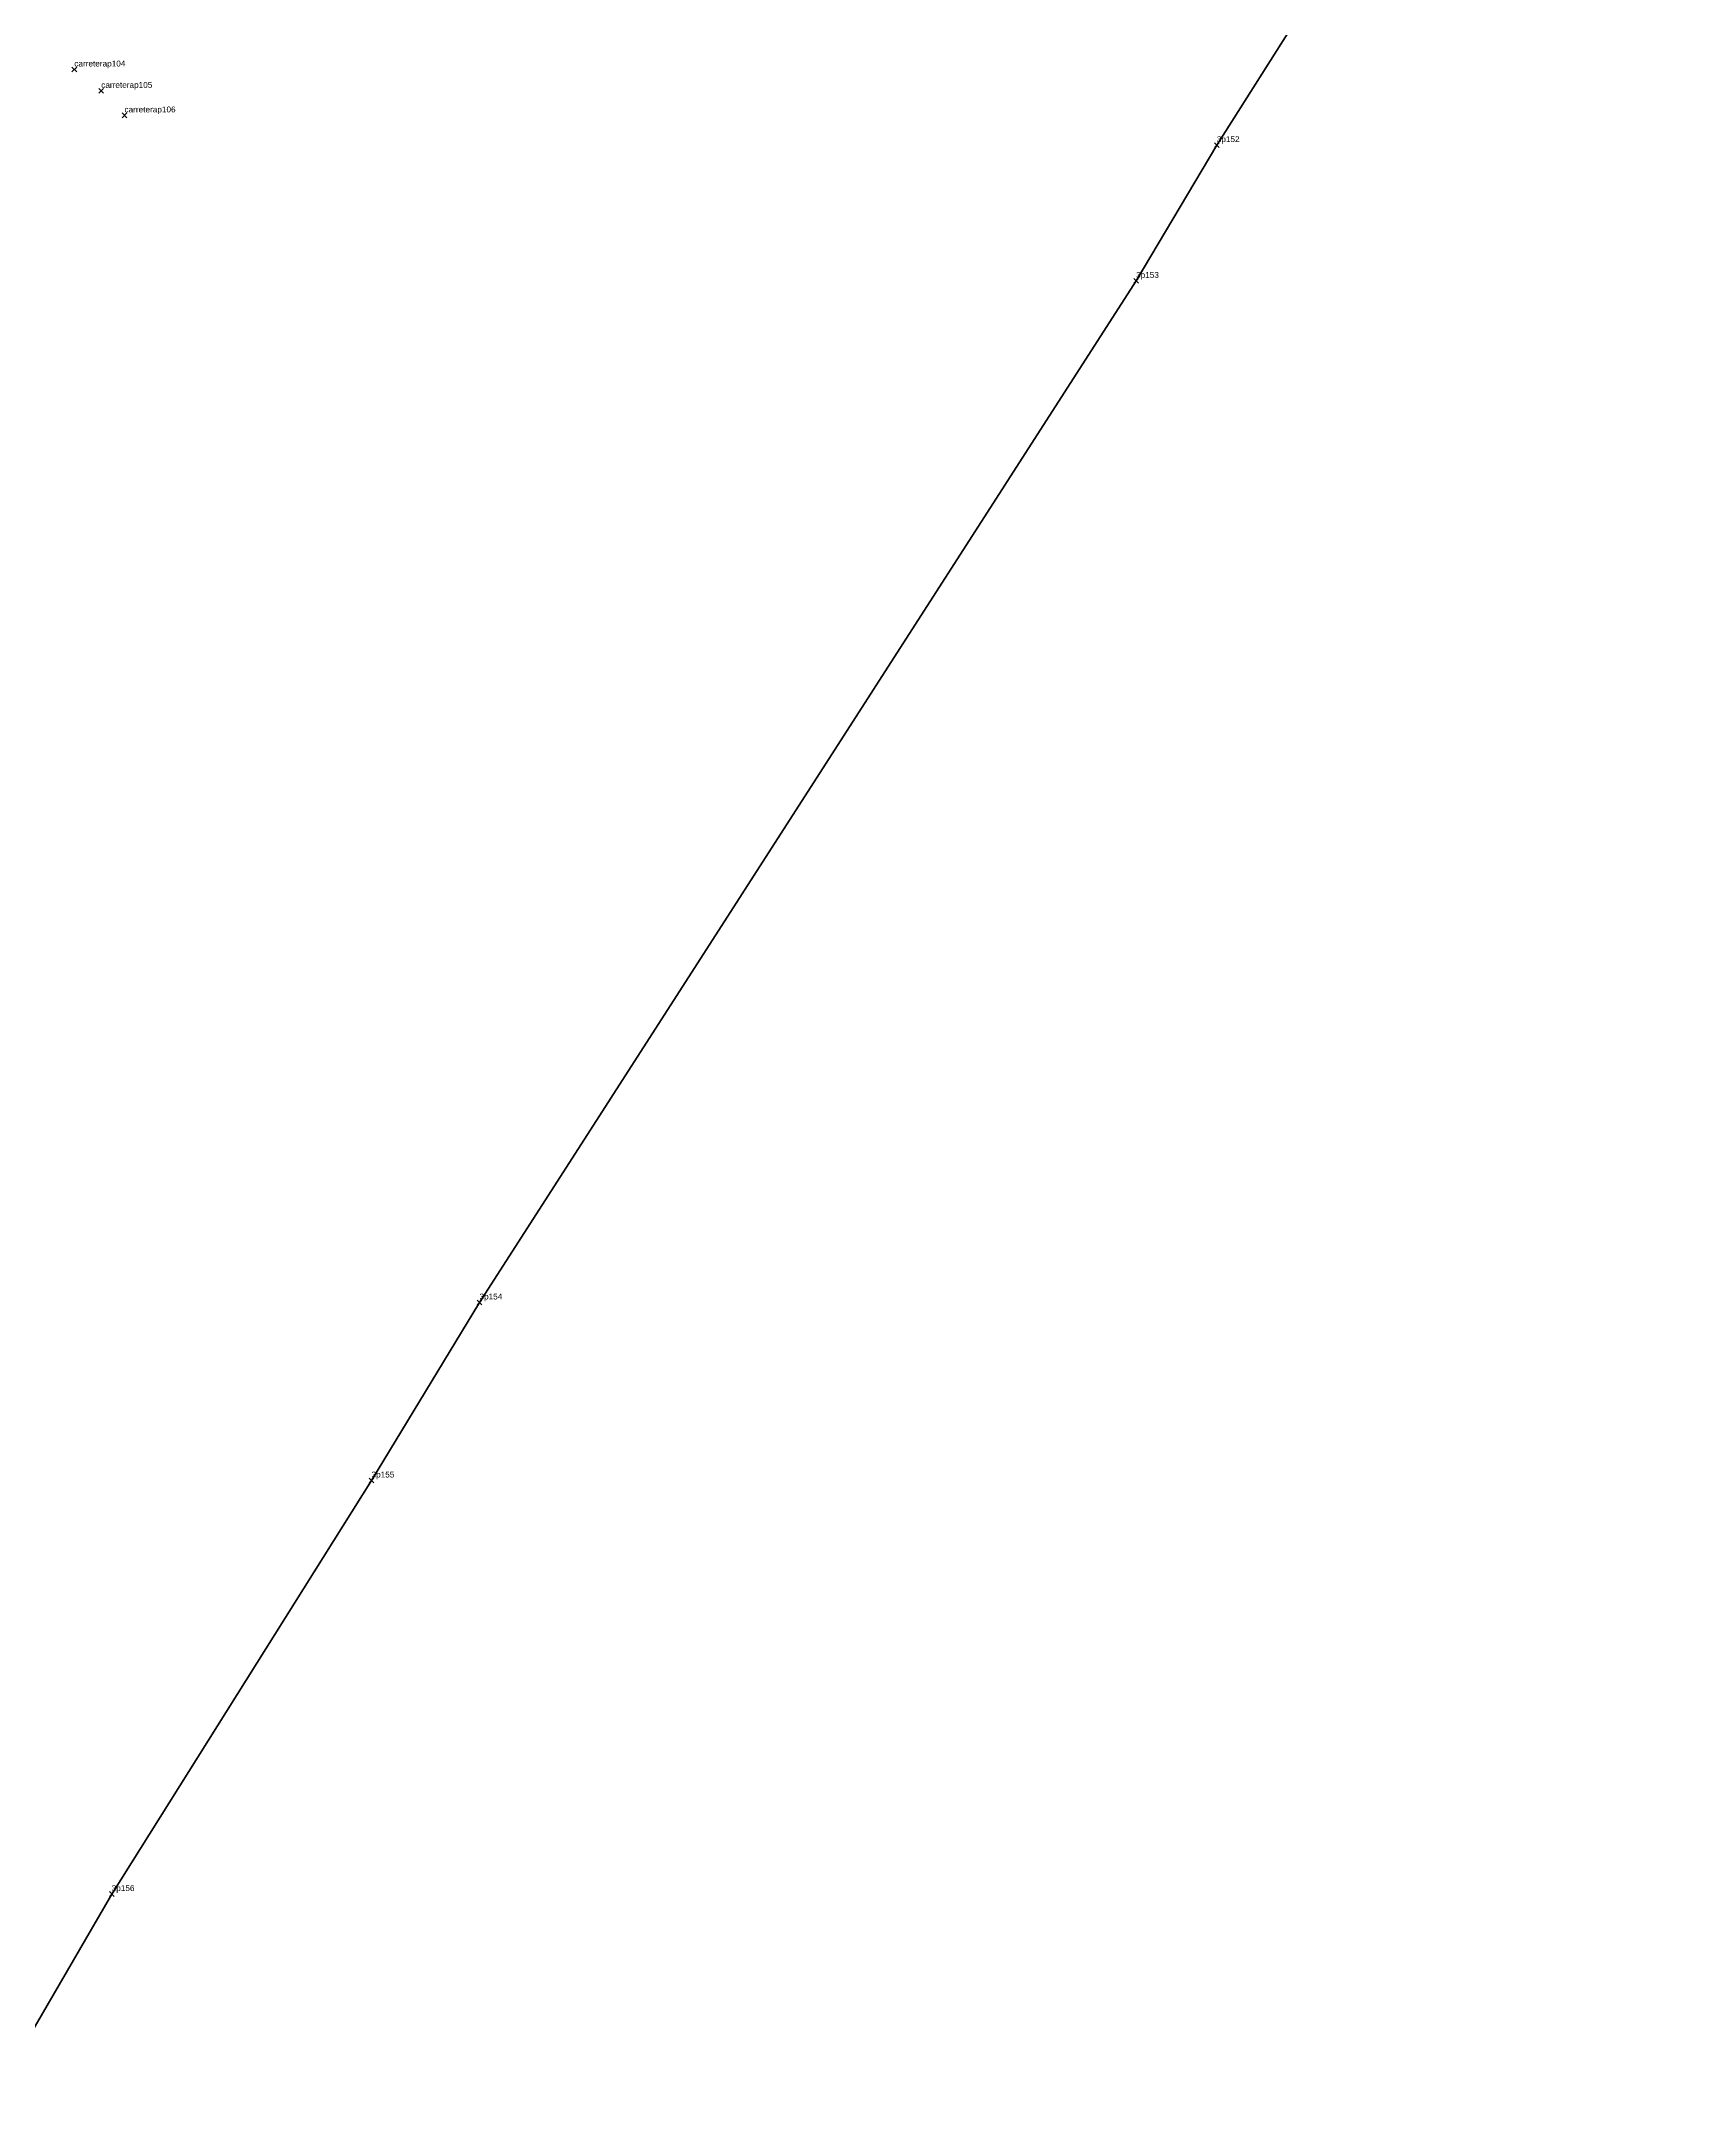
# Model space of a CAD drawing. Header units: millimetres. Extents: x 621039 to 621944, y 1339693 to 1340504.
# Drawn here: x 621560.4 to 621701, y 1339870 to 1340045.9 of the extents above; entities that cross this region are included whole.
import ezdxf

# ---------------------------------------------------------------- set-up
doc = ezdxf.new("R2010")
doc.units = ezdxf.units.MM
doc.header["$PDMODE"] = 3
doc.header["$PDSIZE"] = 0.2
for name, color, linetype, lineweight in [('Line', 250, 'CONTINUOUS', 100), ('Point', 5, 'CONTINUOUS', 100), ('Point_Name', 1, 'CONTINUOUS', 100)]:
    doc.layers.add(name, color=color, linetype=linetype, lineweight=lineweight)
doc.styles.get("Standard").update_dxf_attribs({"font": 'arial.ttf', "width": 0.65})

msp = doc.modelspace()

# ---------------------------------------------------------------- linework, layer by layer
at = {"layer": 'Line'}
msp.add_lwpolyline([(621701.03, 1340101.2), (621660.43, 1340037.08), (621653.56, 1340025.52), (621597.67, 1339938.52), (621588.48, 1339923.36), (621566.36, 1339888.14), (621555.85, 1339870.03), (621518.1, 1339888.09), (621521.82, 1339897.01), (621525.85, 1339905.84), (621511.31, 1339912.64), (621494.94, 1339920.63), (621488.38, 1339923.77), (621480.73, 1339926.74)], dxfattribs=at)
at = {"layer": 'Point'}
for p in [(621563.18, 1340043.52, 34.53), (621565.47, 1340041.7, 34.62), (621567.45, 1340039.61, 34.47), (621660.43, 1340037.08, 34.83), (621653.56, 1340025.52, 34.86), (621597.67, 1339938.52, 34.77), (621588.48, 1339923.36, 34.87), (621566.36, 1339888.14, 34.84)]:
    msp.add_point(p, dxfattribs=at)

# ---------------------------------------------------------------- texts
at = {"layer": 'Point_Name'}
for s, p in [('carreterap104', (621563.18, 1340043.77)), ('carreterap105', (621565.47, 1340041.95)), ('carreterap106', (621567.45, 1340039.86)), ('3p152', (621660.43, 1340037.33)), ('3p153', (621653.56, 1340025.77)), ('3p154', (621597.67, 1339938.77)), ('3p155', (621588.48, 1339923.61)), ('3p156', (621566.36, 1339888.39))]:
    msp.add_text(s, height=0.5, dxfattribs=at).set_placement(p)

doc.saveas('drawing.dxf')
